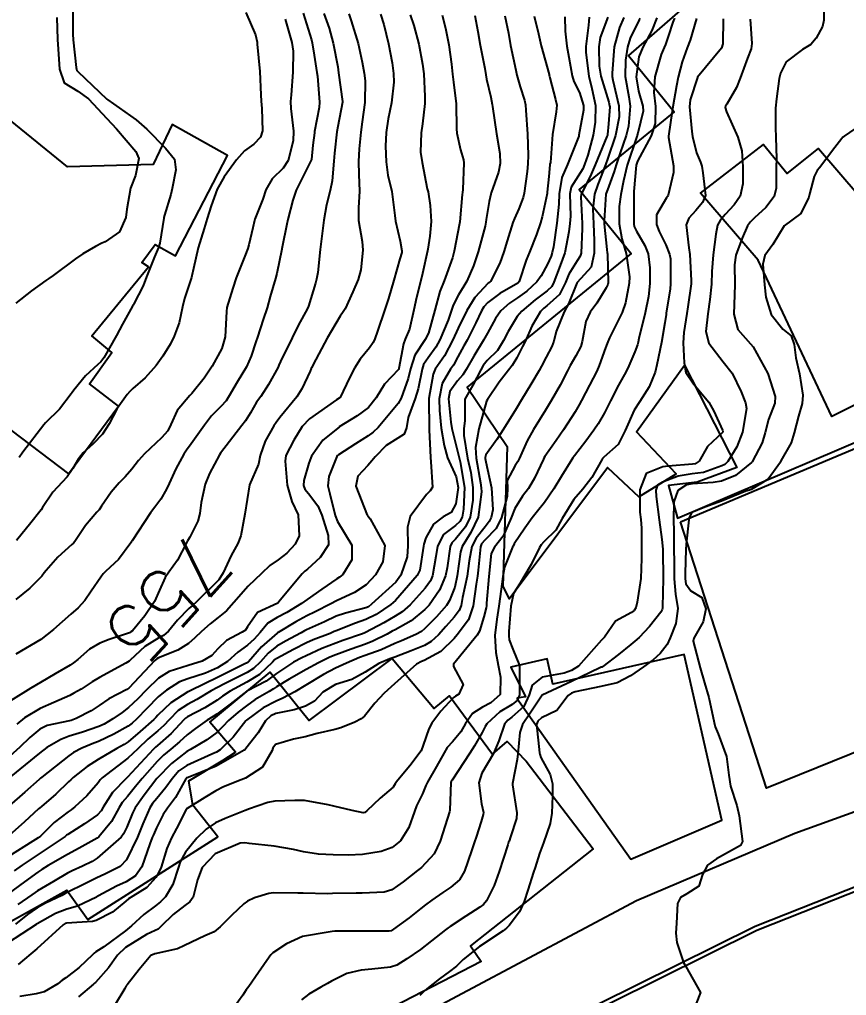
# Model space of a CAD drawing. Header units: metres. Extents: x 318500 to 325275, y 7408834 to 7428799.
# Drawn here: x 323054.9 to 323110.9, y 7420983.5 to 7421049.6 of the extents above; entities that cross this region are included whole.
import ezdxf
from ezdxf.enums import TextEntityAlignment as Align

# ---------------------------------------------------------------- set-up
doc = ezdxf.new("R2010")
doc.units = ezdxf.units.M
doc.header["$MEASUREMENT"] = 0
for name, color, linetype in [('Area Verde e de Lazer', 93, 'Continuous'), ('Canteiro', 45, 'Continuous'), ('Cotas', 45, 'Continuous'), ('Curvas de Nivel 1m', 11, 'Continuous'), ('Curvas de Nivel 5m', 15, 'Continuous'), ('Edificações', 30, 'Continuous'), ('Vias Primárias', 230, 'Continuous')]:
    doc.layers.add(name, color=color, linetype=linetype)
doc.styles.add('Style-STANDARD', font='STANDARD.shx')

msp = doc.modelspace()

# ---------------------------------------------------------------- linework, layer by layer
at = {"layer": 'Area Verde e de Lazer'}
msp.add_lwpolyline([(323099.675, 7421015.557), (323126.851, 7421027.002), (323131.51, 7421008.026), (323105.501, 7420997.509)], close=True, dxfattribs=at)
at = {"layer": 'Canteiro'}
msp.add_lwpolyline([(323072.392, 7420962.815), (323069.149, 7420968.96), (323078.171, 7420974.248), (323091.604, 7420981.307), (323104.85, 7420987.874), (323112.09, 7420990.751), (323127.987, 7420997.056), (323132.088, 7420998.806, -0.307387), (323138.948, 7420997.466), (323140.774, 7420994.635, -0.526244), (323138.798, 7420989.905), (323132.58, 7420987.775), (323121.527, 7420984.418), (323109.438, 7420980.828), (323102.722, 7420978.253), (323092.053, 7420972.696), (323080.635, 7420966.874), (323072.392, 7420962.815)], format="xyb", dxfattribs=at)
at = {"layer": 'Curvas de Nivel 1m', "flags": 128}
for points, elevation in [([(323109.408, 7421051.067), (323109.389, 7421049.572), (323109.3, 7421049.147), (323108.862, 7421048.354), (323108.505, 7421047.935), (323107.952, 7421047.593), (323106.841, 7421046.754), (323106.456, 7421045.992), (323106.371, 7421045.615), (323106.191, 7421044.235), (323106.123, 7421043.617), (323106.104, 7421042.293), (323106.138, 7421041.616), (323106.169, 7421040.203), (323106.166, 7421039.616), (323106.158, 7421038.186), (323106.012, 7421037.617), (323105.45, 7421036.881), (323104.698, 7421036.184), (323104.416, 7421035.912), (323104.222, 7421035.637), (323103.844, 7421034.805), (323103.424, 7421033.649), (323103.323, 7421032.987), (323103.345, 7421031.649), (323103.335, 7421030.944), (323103.29, 7421029.65), (323103.557, 7421028.603), (323104.417, 7421027.633), (323104.587, 7421027.432), (323105.587, 7421025.62), (323106.098, 7421024.053), (323106.062, 7421023.615), (323105.64, 7421022.497), (323105.405, 7421021.621), (323105.198, 7421020.924), (323104.523, 7421019.63), (323104.503, 7421019.606), (323104.479, 7421019.58), (323103.4, 7421018.712), (323102.46, 7421018.333), (323101.895, 7421018.232), (323100.457, 7421018.149), (323100.07, 7421018.079), (323099.502, 7421017.699), (323099.213, 7421016.931), (323099.201, 7421015.702), (323099.209, 7421014.911), (323099.23, 7421013.702), (323099.244, 7421012.845), (323099.24, 7421011.701), (323099.332, 7421010.672), (323099.502, 7421009.693), (323099.349, 7421008.681), (323098.967, 7421007.7), (323098.773, 7421007.243), (323098.304, 7421006.633), (323097.814, 7421006.2), (323097.17, 7421005.727), (323096.284, 7421005.12), (323095.372, 7421004.656), (323094.276, 7421004.408), (323092.539, 7421004.052), (323092.272, 7421003.947), (323092.067, 7421003.793), (323091.279, 7421002.78), (323090.247, 7421002.276), (323090.003, 7421002.063), (323089.903, 7421001.823), (323090.117, 7420999.916), (323090.131, 7420999.821), (323090.208, 7420999.582), (323090.828, 7420998.442), (323090.988, 7420997.808), (323090.989, 7420996.997), (323090.953, 7420995.808), (323090.846, 7420995.113), (323090.39, 7420993.816), (323090.123, 7420993.084), (323089.808, 7420992.128), (323089.713, 7420991.824), (323089.323, 7420990.596), (323089.08, 7420989.83), (323088.763, 7420989.139), (323088.055, 7420988.201), (323087.875, 7420988.02), (323087.647, 7420987.846), (323086.039, 7420986.783), (323084.932, 7420985.886), (323084.476, 7420985.44), (323084.018, 7420985.078), (323083.335, 7420984.582), (323082.474, 7420983.915), (323082.223, 7420983.691), (323081.993, 7420983.452)], 738), ([(323085.733, 7421049.887), (323085.939, 7421048.809), (323086.093, 7421047.881), (323086.402, 7421046.301), (323086.476, 7421045.875), (323086.528, 7421045.586), (323086.805, 7421044.358), (323086.913, 7421043.869), (323086.935, 7421043.731), (323087.207, 7421041.866), (323087.431, 7421040.537), (323087.456, 7421039.863), (323087.342, 7421039.263), (323086.838, 7421037.869), (323086.809, 7421037.779), (323086.711, 7421037.29), (323086.502, 7421036.064), (323086.471, 7421035.873), (323086.423, 7421035.609), (323085.946, 7421033.881), (323085.628, 7421032.912), (323085.194, 7421031.892), (323084.989, 7421031.54), (323084.626, 7421030.947), (323084.264, 7421030.256), (323084.145, 7421029.907), (323083.924, 7421029.227), (323083.365, 7421027.912), (323083.092, 7421027.405), (323082.572, 7421026.692), (323082.252, 7421026.238), (323082.148, 7421025.926), (323081.887, 7421024.583), (323081.678, 7421023.933), (323081.215, 7421022.638), (323081.09, 7421021.941), (323080.936, 7421021.511), (323080.499, 7421021.246), (323079.712, 7421020.741), (323078.965, 7421019.973), (323078.755, 7421019.697), (323078.471, 7421019.389), (323077.786, 7421018.66), (323077.651, 7421017.988), (323078.43, 7421016.026), (323078.45, 7421016), (323078.466, 7421015.979), (323078.631, 7421015.772), (323079.62, 7421013.962), (323079.497, 7421012.849), (323078.992, 7421011.971), (323078.363, 7421011.297), (323077.566, 7421010.78), (323076.352, 7421010.205), (323075.956, 7421010.006), (323074.894, 7421009.469), (323074.338, 7421009.197), (323073.589, 7421008.783), (323072.398, 7421008.059), (323072.347, 7421008.032), (323072.319, 7421008.012), (323071.273, 7421007.102), (323070.379, 7421006.079), (323070.334, 7421006.035), (323070.289, 7421006.007), (323070.139, 7421005.933), (323068.279, 7421005.012), (323066.463, 7421004.137), (323066.339, 7421004.068), (323066.268, 7421004.032), (323065.118, 7421003.291), (323064.244, 7421002.452), (323064.107, 7421002.297), (323063.963, 7421002.164), (323063.044, 7421001.361), (323062.217, 7421000.645), (323061.945, 7421000.463), (323061.451, 7421000.201), (323060.202, 7420999.451), (323059.454, 7420998.971), (323058.499, 7420998.237), (323058.339, 7420998.087), (323058.185, 7420997.934), (323057.313, 7420997.112), (323056.349, 7420996.267), (323056.247, 7420996.18), (323056.157, 7420996.1), (323055.197, 7420995.231), (323054.147, 7420994.3)], 751), ([(323083.509, 7421049.921), (323083.745, 7421049.039), (323083.969, 7421047.913), (323084.145, 7421046.596), (323084.216, 7421045.909), (323084.284, 7421045.378), (323084.46, 7421043.905), (323084.476, 7421042.203), (323084.497, 7421041.904), (323084.753, 7421040.78), (323084.95, 7421040.104), (323084.981, 7421039.896), (323084.918, 7421038.092), (323084.882, 7421037.898), (323084.859, 7421037.757), (323084.703, 7421035.9), (323084.689, 7421035.79), (323084.333, 7421033.905), (323084.22, 7421033.463), (323083.64, 7421031.915), (323083.366, 7421031.182), (323083.014, 7421029.924), (323082.594, 7421028.347), (323082.364, 7421027.923), (323081.654, 7421026.854), (323081.363, 7421025.938), (323081.212, 7421025.278), (323080.723, 7421023.947), (323080.526, 7421023.584), (323079.172, 7421021.97), (323078.831, 7421021.649), (323078.501, 7421021.406), (323077.629, 7421020.853), (323076.482, 7421020.115), (323076.42, 7421020.061), (323076.379, 7421020.002), (323075.823, 7421018.646), (323075.759, 7421018.01), (323075.898, 7421017.461), (323076.253, 7421016.003), (323076.424, 7421015.586), (323077.389, 7421013.99), (323077.394, 7421012.981), (323076.784, 7421011.996), (323076.557, 7421011.81), (323076.367, 7421011.692), (323075.35, 7421011.006), (323074.353, 7421010.291), (323073.982, 7421010.036), (323072.98, 7421009.411), (323072.335, 7421009.092), (323071.694, 7421008.702), (323071.165, 7421008.072), (323070.776, 7421007.612), (323070.307, 7421007.208), (323069.667, 7421006.722), (323068.965, 7421006.1), (323068.286, 7421005.669), (323067.47, 7421005.31), (323066.278, 7421004.93), (323065.711, 7421004.71), (323064.831, 7421004.154), (323064.509, 7421003.915), (323064.263, 7421003.699), (323063.5, 7421002.922), (323062.787, 7421002.182), (323062.508, 7421001.914), (323062.233, 7421001.706), (323061.265, 7421001.164), (323060.217, 7421000.683), (323059.887, 7421000.551), (323059.086, 7421000.231), (323058.513, 7420999.931), (323058.205, 7420999.714), (323056.37, 7420998.267), (323056.273, 7420998.185), (323056.188, 7420998.106), (323055.226, 7420997.232), (323054.16, 7420996.319)], 752), ([(323079.333, 7421049.973), (323079.548, 7421049.292), (323079.872, 7421047.965), (323080.116, 7421046.675), (323080.209, 7421045.959), (323080.226, 7421045.371), (323080.081, 7421043.961), (323079.855, 7421042.893), (323079.709, 7421041.966), (323079.681, 7421041.041), (323079.71, 7421039.965), (323079.838, 7421039.071), (323080.092, 7421037.959), (323080.313, 7421036.339), (323080.358, 7421035.955), (323080.67, 7421034.596), (323080.778, 7421033.949), (323080.772, 7421033.836), (323080.654, 7421033.394), (323080.237, 7421031.956), (323079.872, 7421030.71), (323079.635, 7421029.965), (323079.126, 7421028.503), (323078.948, 7421027.975), (323078.842, 7421027.72), (323078.581, 7421027.357), (323077.958, 7421026.598), (323077.56, 7421025.99), (323077.22, 7421025.324), (323076.605, 7421023.999), (323076.566, 7421023.964), (323076.529, 7421023.939), (323076.352, 7421023.827), (323074.515, 7421022.556), (323074.022, 7421022.037), (323073.448, 7421021.093), (323072.92, 7421020.053), (323072.859, 7421019.669), (323073.003, 7421018.052), (323073.328, 7421016.935), (323073.754, 7421016.04), (323073.829, 7421014.619), (323073.553, 7421014.043), (323072.993, 7421013.448), (323072.384, 7421012.988), (323071.836, 7421012.608), (323071.276, 7421012.071), (323070.816, 7421011.625), (323070.361, 7421011.211), (323069.385, 7421010.094), (323068.902, 7421009.541), (323068.334, 7421009.076), (323067.784, 7421008.663), (323067.208, 7421008.127), (323066.745, 7421007.702), (323066.308, 7421007.328), (323065.588, 7421006.86), (323064.293, 7421006.352), (323064.169, 7421006.284), (323064.037, 7421006.164), (323062.271, 7421004.29), (323062.133, 7421004.192), (323060.909, 7421003.561), (323060.254, 7421003.126), (323059.709, 7421002.764), (323058.703, 7421002.235), (323058.371, 7421002.105), (323058.237, 7421002.073), (323056.742, 7421001.753), (323056.229, 7421001.507), (323055.557, 7421000.943), (323054.883, 7421000.29), (323054.204, 7420999.683)], 754), ([(323075.498, 7421050.024), (323075.863, 7421049.022), (323076.124, 7421048.017), (323076.434, 7421046.406), (323076.49, 7421046.013), (323076.746, 7421044.065), (323076.748, 7421044.011), (323076.43, 7421042.359), (323076.376, 7421042.014), (323076.208, 7421040.555), (323076.174, 7421040.016), (323076.066, 7421038.677), (323075.92, 7421038.018), (323075.665, 7421037.061), (323075.492, 7421036.022), (323075.4, 7421035.298), (323075.243, 7421034.021), (323075.083, 7421032.462), (323075.003, 7421032.025), (323074.924, 7421031.737), (323074.62, 7421030.699), (323074.462, 7421030.182), (323074.394, 7421030.033), (323073.756, 7421028.879), (323073.34, 7421028.049), (323072.564, 7421026.444), (323072.441, 7421026.181), (323072.387, 7421026.062), (323071.741, 7421024.869), (323071.211, 7421024.073), (323070.933, 7421023.669), (323070.513, 7421022.958), (323070.171, 7421022.419), (323069.928, 7421022.089), (323068.481, 7421020.211), (323068.415, 7421020.111), (323067.749, 7421018.832), (323067.455, 7421018.125), (323067.184, 7421016.875), (323067.079, 7421016.13), (323066.945, 7421015.609), (323066.406, 7421014.529), (323066.256, 7421014.287), (323066.17, 7421014.142), (323065.573, 7421012.958), (323064.978, 7421012.154), (323064.733, 7421011.79), (323064.358, 7421010.933), (323064.02, 7421010.165), (323063.361, 7421009.201), (323062.512, 7421008.187), (323062.408, 7421008.1), (323062.318, 7421008.05), (323060.937, 7421007.585), (323060.307, 7421007.334), (323059.602, 7421006.926), (323058.818, 7421006.235), (323058.528, 7421005.997), (323058.286, 7421005.847), (323057.285, 7421005.259), (323056.274, 7421004.673), (323055.629, 7421004.28), (323054.251, 7421003.427)], 756), ([(323081.335, 7421049.945), (323081.591, 7421049.221), (323081.921, 7421047.939), (323082.182, 7421046.584), (323082.263, 7421045.936), (323082.349, 7421044.39), (323082.341, 7421043.935), (323082.173, 7421042.542), (323082.08, 7421041.937), (323082.053, 7421040.635), (323082.147, 7421039.936), (323082.506, 7421038.148), (323082.556, 7421037.932), (323082.706, 7421037.001), (323082.765, 7421035.929), (323082.675, 7421034.938), (323082.534, 7421034.059), (323082.51, 7421033.932), (323082.175, 7421032.405), (323082.065, 7421031.936), (323081.78, 7421030.781), (323081.589, 7421029.94), (323081.288, 7421028.634), (323081.015, 7421027.944), (323080.903, 7421027.628), (323080.583, 7421025.95), (323080.578, 7421025.932), (323080.559, 7421025.895), (323079.612, 7421024.896), (323079.045, 7421023.972), (323078.523, 7421023.325), (323077.752, 7421022.754), (323076.538, 7421022), (323076.521, 7421021.988), (323075.415, 7421021.098), (323074.657, 7421020.027), (323074.602, 7421019.904), (323074.473, 7421019.543), (323074.125, 7421018.365), (323074.117, 7421018.035), (323074.195, 7421017.781), (323074.445, 7421017.488), (323075.075, 7421016.659), (323075.347, 7421016.016), (323075.785, 7421014.634), (323075.803, 7421014.009), (323075.25, 7421013.154), (323074.375, 7421012.364), (323074.192, 7421012.214), (323074.013, 7421012.035), (323072.541, 7421010.247), (323072.377, 7421010.06), (323071.004, 7421009.409), (323070.326, 7421008.451), (323070.19, 7421008.214), (323069.963, 7421008.085), (323068.892, 7421007.521), (323068.303, 7421006.949), (323067.905, 7421006.506), (323067.251, 7421006.126), (323066.287, 7421005.818), (323065.01, 7421005.426), (323064.278, 7421004.96), (323063.473, 7421004.172), (323062.88, 7421003.562), (323062.252, 7421002.972), (323061.812, 7421002.631), (323061.196, 7421002.206), (323060.599, 7421001.85), (323060.232, 7421001.698), (323059.139, 7421001.318), (323058.222, 7421001.028), (323057.65, 7421000.817), (323056.711, 7421000.262), (323056.206, 7420999.876), (323054.275, 7420998.299)], 753), ([(323074.079, 7421050.042), (323074.654, 7421048.232), (323074.704, 7421048.032), (323074.838, 7421047.213), (323075.024, 7421046.028), (323075.057, 7421045.788), (323075.205, 7421044.026), (323075.176, 7421043.645), (323074.863, 7421042.029), (323074.851, 7421041.947), (323074.756, 7421041.098), (323074.652, 7421040.12), (323074.619, 7421040.032), (323074.47, 7421039.767), (323073.619, 7421038.047), (323073.388, 7421037.372), (323073.055, 7421036.055), (323072.986, 7421035.755), (323072.662, 7421034.185), (323072.642, 7421034.078), (323072.637, 7421034.06), (323072.304, 7421032.403), (323072.209, 7421032.064), (323071.857, 7421030.832), (323071.641, 7421030.07), (323071.381, 7421029.29), (323070.996, 7421028.076), (323070.891, 7421027.763), (323070.567, 7421026.792), (323070.251, 7421026.085), (323069.611, 7421025.027), (323069.076, 7421024.102), (323068.862, 7421023.768), (323068.519, 7421023.389), (323067.886, 7421022.742), (323067.395, 7421022.127), (323066.487, 7421020.857), (323066.191, 7421020.435), (323066.006, 7421020.145), (323065.461, 7421019.154), (323064.999, 7421018.155), (323064.83, 7421017.772), (323064.434, 7421017.101), (323064.029, 7421016.563), (323063.739, 7421016.17), (323062.49, 7421014.278), (323062.433, 7421014.19), (323062.421, 7421014.168), (323062.399, 7421014.132), (323061.563, 7421013.022), (323060.715, 7421012.215), (323060.538, 7421012.046), (323060.364, 7421011.81), (323059.714, 7421010.861), (323059.279, 7421010.231), (323058.829, 7421009.741), (323058.331, 7421009.312), (323057.16, 7421008.257), (323056.31, 7421007.593), (323054.6, 7421006.601)], 757), ([(323070.209, 7421050.097), (323070.857, 7421048.586), (323070.965, 7421048.088), (323070.98, 7421047.956), (323071.16, 7421046.085), (323071.226, 7421044.506), (323071.241, 7421044.083), (323071.291, 7421043.584), (323071.328, 7421042.082), (323071.197, 7421041.65), (323070.756, 7421041.162), (323070.113, 7421040.726), (323069.564, 7421040.098), (323068.729, 7421038.961), (323068.263, 7421038.117), (323067.845, 7421036.981), (323067.575, 7421036.127), (323067.368, 7421035.442), (323066.982, 7421034.135), (323066.646, 7421032.746), (323066.541, 7421032.241), (323066.516, 7421032.141), (323066.051, 7421030.713), (323065.912, 7421030.147), (323065.68, 7421029.063), (323065.354, 7421028.152), (323065.09, 7421027.64), (323064.566, 7421026.802), (323064.13, 7421026.166), (323063.387, 7421025.338), (323062.536, 7421024.595), (323062.328, 7421024.398), (323062.15, 7421024.196), (323061.472, 7421023.25), (323060.939, 7421022.213), (323060.493, 7421021.516), (323059.851, 7421020.862), (323059.182, 7421020.233), (323058.864, 7421019.846), (323058.464, 7421019.178), (323058.094, 7421018.607), (323057.753, 7421018.25), (323057.111, 7421017.588), (323056.424, 7421016.532), (323056.322, 7421016.371), (323056.247, 7421016.273), (323055.636, 7421015.505), (323054.661, 7421014.296)], 759), ([(323091.829, 7421049.806), (323091.852, 7421048.818), (323091.96, 7421047.803), (323092.097, 7421047.059), (323092.318, 7421045.798), (323092.446, 7421045.417), (323092.813, 7421044.676), (323093.093, 7421043.787), (323093.101, 7421043.481), (323092.788, 7421041.79), (323092.769, 7421041.711), (323092.016, 7421039.801), (323091.632, 7421038.912), (323091.438, 7421037.809), (323091.416, 7421037.103), (323091.291, 7421035.811), (323091.062, 7421034.202), (323090.977, 7421033.815), (323090.901, 7421033.582), (323090.658, 7421033.044), (323090.233, 7421032.24), (323089.94, 7421031.831), (323089.263, 7421031.208), (323088.624, 7421030.758), (323088.081, 7421030.393), (323087.484, 7421029.861), (323087.118, 7421029.351), (323086.595, 7421028.356), (323086.321, 7421027.874), (323085.65, 7421026.808), (323085.142, 7421025.891), (323084.924, 7421025.525), (323084.548, 7421025.115), (323084.042, 7421024.4), (323083.952, 7421023.906), (323084.095, 7421022.324), (323084.164, 7421021.903), (323084.491, 7421020.634), (323084.673, 7421019.897), (323084.736, 7421019.636), (323085.021, 7421017.891), (323084.965, 7421016.421), (323084.862, 7421015.894), (323084.721, 7421015.6), (323084.421, 7421015.309), (323083.602, 7421014.718), (323083.195, 7421013.912), (323083.076, 7421013.227), (323082.857, 7421011.915), (323082.723, 7421011.56), (323082.361, 7421011.068), (323081.339, 7421009.935), (323080.811, 7421009.475), (323080.338, 7421009.172), (323079.569, 7421008.723), (323078.321, 7421008.056), (323078.268, 7421008.033), (323078.122, 7421007.982), (323076.787, 7421007.521), (323076.31, 7421007.352), (323075.347, 7421006.971), (323074.297, 7421006.492), (323073.991, 7421006.338), (323073.43, 7421006.043), (323072.282, 7421005.274), (323071.572, 7421004.772), (323070.27, 7421004.085), (323069.148, 7421003.206), (323068.246, 7421002.531), (323067.993, 7421002.365), (323067.585, 7421002.12), (323066.796, 7421001.567), (323066.225, 7421001.12), (323065.712, 7421000.65), (323065.127, 7421000.151), (323064.624, 7420999.738), (323064.202, 7420999.319), (323063.181, 7420998.175), (323062.732, 7420997.632), (323062.171, 7420996.94), (323061.825, 7420996.535), (323061.622, 7420996.198), (323061.1, 7420995.252), (323060.244, 7420994.218), (323060.129, 7420994.128), (323058.909, 7420993.445), (323058.118, 7420993.021), (323056.798, 7420992.26), (323056.371, 7420992.001), (323056.103, 7420991.827), (323055.206, 7420991.171), (323054.081, 7420990.337)], 748), ([(323089.753, 7421049.837), (323090.039, 7421048.656), (323090.236, 7421047.829), (323090.76, 7421045.881), (323090.778, 7421045.821), (323090.788, 7421045.788), (323090.818, 7421045.665), (323091.194, 7421044.203), (323091.281, 7421043.813), (323091.25, 7421043.357), (323090.997, 7421041.817), (323090.851, 7421039.918), (323090.821, 7421039.819), (323090.807, 7421039.761), (323090.737, 7421038.987), (323090.639, 7421037.904), (323090.626, 7421037.821), (323090.289, 7421036.233), (323090.173, 7421035.828), (323089.9, 7421035.05), (323089.426, 7421033.839), (323089.208, 7421033.295), (323088.744, 7421031.848), (323088.696, 7421031.792), (323088.639, 7421031.753), (323087.434, 7421031.056), (323086.618, 7421030.437), (323086.342, 7421030.146), (323086.176, 7421029.877), (323085.785, 7421029.065), (323085.21, 7421027.891), (323084.986, 7421027.492), (323084.573, 7421026.752), (323084.274, 7421026.193), (323084.079, 7421025.905), (323083.518, 7421024.937), (323083.316, 7421023.912), (323083.329, 7421023.105), (323083.457, 7421021.911), (323083.655, 7421020.746), (323083.885, 7421019.906), (323084.461, 7421018.621), (323084.587, 7421017.898), (323084.439, 7421016.778), (323084.13, 7421016.206), (323083.588, 7421015.908), (323082.93, 7421015.407), (323082.408, 7421014.481), (323082.279, 7421014.044), (323082.256, 7421013.922), (323082.004, 7421012.297), (323081.829, 7421011.928), (323080.353, 7421010.24), (323080.03, 7421009.955), (323079.033, 7421009.276), (323078.334, 7421008.939), (323077.628, 7421008.689), (323076.323, 7421008.176), (323076.201, 7421008.123), (323075.921, 7421008.006), (323074.774, 7421007.562), (323074.31, 7421007.353), (323073.439, 7421006.907), (323072.294, 7421006.311), (323072.15, 7421006.203), (323072.021, 7421006.063), (323071.134, 7421005.219), (323070.276, 7421004.704), (323069.133, 7421004.097), (323068.618, 7421003.751), (323068.261, 7421003.488), (323067.418, 7421002.957), (323066.243, 7421002.339), (323066.121, 7421002.262), (323066.003, 7421002.142), (323065.152, 7421001.224), (323064.214, 7421000.405), (323064.08, 7421000.294), (323063.948, 7421000.164), (323062.191, 7420998.264), (323062.112, 7420998.191), (323061.153, 7420997.228), (323060.535, 7420996.214), (323060.398, 7420995.975), (323060.152, 7420995.714), (323059.271, 7420995.101), (323058.132, 7420994.375), (323058.054, 7420994.319), (323057.958, 7420994.243), (323056.118, 7420993.022), (323055.03, 7420992.286), (323054.494, 7420991.905)], 749), ([(323094.736, 7421049.771), (323094.235, 7421048.401), (323094.135, 7421047.777), (323094.157, 7421046.457), (323094.265, 7421045.776), (323094.804, 7421044.01), (323094.868, 7421043.769), (323094.871, 7421043.696), (323094.782, 7421042.54), (323094.719, 7421041.823), (323094.712, 7421041.771), (323094.681, 7421041.683), (323093.891, 7421039.779), (323093.541, 7421038.978), (323092.948, 7421037.788), (323092.907, 7421037.598), (323093.011, 7421035.787), (323093.013, 7421035.461), (323092.928, 7421033.787), (323092.874, 7421033.581), (323092.662, 7421033.268), (323092.095, 7421032.352), (323091.876, 7421031.801), (323091.464, 7421030.971), (323090.616, 7421030.198), (323090.396, 7421030.041), (323090.179, 7421029.826), (323089.587, 7421028.822), (323089.156, 7421027.842), (323088.971, 7421027.457), (323088.573, 7421026.687), (323088.257, 7421026.16), (323088.019, 7421025.855), (323087.367, 7421025.042), (323086.58, 7421023.87), (323086.529, 7421023.738), (323085.997, 7421021.878), (323085.769, 7421020.603), (323085.82, 7421019.88), (323086.123, 7421018.207), (323086.162, 7421017.874), (323086.17, 7421017.597), (323085.952, 7421015.877), (323085.455, 7421014.844), (323084.866, 7421013.893), (323084.755, 7421013.534), (323084.54, 7421011.897), (323084.362, 7421011.132), (323084.017, 7421010.24), (323083.802, 7421009.905), (323083.12, 7421009.13), (323082.326, 7421008.305), (323082.112, 7421008.134), (323081.721, 7421007.929), (323080.752, 7421007.505), (323080.31, 7421007.308), (323079.378, 7421006.89), (323078.298, 7421006.498), (323077.913, 7421006.367), (323077.025, 7421005.993), (323076.533, 7421005.752), (323076.286, 7421005.637), (323075.476, 7421005.206), (323074.275, 7421004.495), (323073.522, 7421004.041), (323072.714, 7421003.602), (323072.26, 7421003.418), (323071.37, 7421002.952), (323070.241, 7421002.118), (323070.218, 7421002.102), (323070.199, 7421002.081), (323069.35, 7421000.966), (323068.468, 7421000.106), (323068.208, 7420999.942), (323067.899, 7420999.806), (323066.199, 7420999.049), (323065.664, 7420998.676), (323065.209, 7420998.15), (323064.789, 7420997.546), (323064.17, 7420996.819), (323063.868, 7420996.461), (323063.685, 7420996.167), (323063.227, 7420995.091), (323062.855, 7420994.179), (323062.115, 7420992.648), (323061.672, 7420992.197), (323060.635, 7420991.679), (323060.098, 7420991.425), (323059.285, 7420991.036), (323058.083, 7420990.431), (323057.96, 7420990.364), (323057.736, 7420990.245), (323056.622, 7420989.712), (323056.067, 7420989.41), (323055.395, 7420988.945), (323054.581, 7420988.292)], 746), ([(323072.874, 7421049.639), (323073.32, 7421048.053), (323073.412, 7421047.48), (323073.399, 7421046.051), (323073.271, 7421044.519), (323073.234, 7421044.053), (323073.257, 7421043.589), (323073.427, 7421042.05), (323073.416, 7421041.395), (323073.076, 7421040.055), (323072.735, 7421039.533), (323071.981, 7421038.814), (323071.563, 7421038.072), (323071.347, 7421037.438), (323070.811, 7421036.079), (323070.783, 7421035.985), (323070.681, 7421035.487), (323070.404, 7421034.344), (323070.331, 7421034.085), (323070.145, 7421033.578), (323069.537, 7421032.097), (323069.314, 7421031.416), (323068.923, 7421030.105), (323068.884, 7421029.827), (323068.803, 7421028.107), (323068.572, 7421027.309), (323067.93, 7421026.119), (323067.378, 7421025.297), (323066.532, 7421024.257), (323066.472, 7421024.2), (323066.409, 7421024.141), (323065.546, 7421023.118), (323065.124, 7421022.154), (323064.911, 7421021.741), (323064.491, 7421021.259), (323063.336, 7421020.177), (323062.928, 7421019.728), (323062.464, 7421019.134), (323062.027, 7421018.626), (323061.621, 7421018.202), (323061.077, 7421017.574), (323060.426, 7421016.623), (323060.258, 7421016.386), (323060.11, 7421016.223), (323059.33, 7421015.311), (323058.609, 7421014.238), (323058.513, 7421014.124), (323058.397, 7421014.027), (323057.458, 7421013.18), (323056.663, 7421012.266), (323056.537, 7421012.098), (323056.364, 7421011.886), (323055.563, 7421011.071), (323054.6, 7421010.296)], 758), ([(323057.381, 7421049.754), (323057.437, 7421048.261), (323057.48, 7421047.62), (323057.563, 7421046.259), (323057.889, 7421045.332), (323058.805, 7421044.769), (323059.541, 7421044.233), (323060.78, 7421042.903), (323061.439, 7421042.21), (323062.747, 7421040.678), (323062.951, 7421040.187), (323062.729, 7421039.054), (323062.388, 7421038.195), (323062.136, 7421036.761), (323062.066, 7421036.199), (323061.649, 7421035.232), (323060.665, 7421034.546), (323060.437, 7421034.449), (323060.015, 7421034.226), (323059.155, 7421033.735), (323058.651, 7421033.386), (323057.134, 7421032.263), (323056.842, 7421032.062), (323056.635, 7421031.922), (323055.672, 7421031.237), (323054.611, 7421030.394)], 761), ([(323093.479, 7421049.784), (323093.428, 7421049.228), (323093.248, 7421047.786), (323093.25, 7421047.382), (323093.448, 7421045.784), (323093.656, 7421044.943), (323093.907, 7421043.779), (323093.895, 7421042.667), (323093.743, 7421041.78), (323093.396, 7421040.423), (323093.169, 7421039.786), (323093.039, 7421039.493), (323092.738, 7421039.003), (323092.262, 7421038.262), (323092.171, 7421037.798), (323092.204, 7421036.29), (323092.179, 7421035.798), (323092.105, 7421035.219), (323091.837, 7421033.802), (323091.521, 7421032.943), (323091.093, 7421031.813), (323090.939, 7421031.511), (323090.631, 7421031.219), (323089.829, 7421030.625), (323088.907, 7421029.846), (323088.606, 7421029.489), (323087.992, 7421028.46), (323087.682, 7421027.859), (323087.262, 7421027.181), (323086.569, 7421026.496), (323086.283, 7421026.156), (323086.144, 7421025.876), (323085.598, 7421024.83), (323085.057, 7421023.892), (323085.044, 7421022.421), (323084.992, 7421021.893), (323084.976, 7421021.42), (323085.238, 7421019.889), (323085.45, 7421018.9), (323085.592, 7421017.883), (323085.59, 7421017.031), (323085.407, 7421015.885), (323085.089, 7421015.221), (323084.407, 7421014.381), (323084.173, 7421014.133), (323084.062, 7421013.903), (323083.846, 7421012.438), (323083.734, 7421011.906), (323083.328, 7421010.942), (323082.621, 7421009.917), (323082.494, 7421009.773), (323082.345, 7421009.617), (323081.411, 7421008.857), (323080.324, 7421008.248), (323080.129, 7421008.147), (323079.792, 7421007.958), (323078.819, 7421007.466), (323078.309, 7421007.268), (323077.352, 7421006.942), (323076.298, 7421006.559), (323075.903, 7421006.398), (323075.125, 7421006.017), (323074.285, 7421005.554), (323073.134, 7421004.903), (323072.273, 7421004.371), (323072.085, 7421004.249), (323071.774, 7421004.065), (323070.825, 7421003.511), (323070.255, 7421003.104), (323069.683, 7421002.654), (323069.031, 7421002.098), (323068.64, 7421001.698), (323068.228, 7421001.295), (323067.551, 7421000.789), (323066.455, 7421000.136), (323066.208, 7420999.99), (323065.171, 7420999.179), (323064.19, 7420998.183), (323064.172, 7420998.16), (323063.304, 7420997.042), (323062.702, 7420996.182), (323062.517, 7420995.822), (323062.14, 7420994.87), (323061.915, 7420994.412), (323061.741, 7420994.196), (323060.115, 7420992.755), (323059.795, 7420992.541), (323059.129, 7420992.23), (323058.43, 7420991.912), (323058.103, 7420991.743), (323057.162, 7420991.186), (323056.084, 7420990.541), (323055.922, 7420990.433), (323055.696, 7420990.276), (323054.746, 7420989.614)], 747), ([(323096.929, 7421049.69), (323096.878, 7421049.599), (323096.259, 7421048.349), (323096.077, 7421047.752), (323095.954, 7421046.866), (323095.924, 7421045.754), (323096.173, 7421044.386), (323096.261, 7421043.748), (323096.139, 7421042.39), (323095.997, 7421041.752), (323095.586, 7421040.585), (323095.306, 7421039.762), (323095.18, 7421039.327), (323094.725, 7421038.083), (323094.635, 7421037.857), (323094.614, 7421037.771), (323094.499, 7421035.965), (323094.505, 7421035.772), (323094.673, 7421034.025), (323094.701, 7421033.8), (323094.71, 7421033.769), (323094.713, 7421033.725), (323094.76, 7421031.768), (323094.742, 7421031.664), (323094.635, 7421031.431), (323093.997, 7421030.399), (323093.547, 7421029.781), (323093.247, 7421029.14), (323093.006, 7421027.786), (323092.911, 7421027.46), (323092.575, 7421026.822), (323092.201, 7421026.16), (323092.018, 7421025.798), (323091.519, 7421024.831), (323090.937, 7421023.814), (323090.523, 7421023.129), (323089.708, 7421021.828), (323089.272, 7421021.059), (323088.735, 7421019.837), (323088.654, 7421019.662), (323088.473, 7421019.383), (323087.93, 7421018.376), (323087.934, 7421017.848), (323087.909, 7421017.313), (323087.527, 7421015.854), (323087.165, 7421015.113), (323086.407, 7421014.331), (323086.19, 7421014.086), (323086.103, 7421013.874), (323085.965, 7421012.288), (323085.913, 7421011.877), (323085.816, 7421011.33), (323085.61, 7421009.881), (323085.29, 7421008.931), (323084.526, 7421007.897), (323084.316, 7421007.651), (323083.429, 7421006.783), (323082.294, 7421006.166), (323082.112, 7421006.103), (323081.77, 7421005.928), (323080.276, 7421004.588), (323079.579, 7421003.96), (323078.953, 7421003.277), (323078.246, 7421002.385), (323078.021, 7421002.204), (323077.586, 7421001.987), (323076.634, 7421001.596), (323076.232, 7421001.49), (323075.038, 7421001.208), (323074.224, 7421000.995), (323073.433, 7421000.831), (323072.216, 7421000.479), (323072.044, 7421000.23), (323071.977, 7421000.062), (323071.327, 7420998.941), (323070.191, 7420998.199), (323069.894, 7420998.084), (323068.694, 7420997.591), (323068.178, 7420997.334), (323067.414, 7420996.878), (323066.233, 7420996.139), (323066.189, 7420996.11), (323066.159, 7420996.067), (323065.498, 7420994.788), (323065.161, 7420994.15), (323064.845, 7420993.431), (323064.456, 7420992.157), (323064.36, 7420991.904), (323064.099, 7420991.458), (323063.488, 7420990.77), (323062.542, 7420990.183), (323062.256, 7420990.009), (323062.075, 7420989.844), (323061.161, 7420989.106), (323060.055, 7420988.535), (323059.801, 7420988.475), (323058.052, 7420988.363), (323057.958, 7420988.335), (323057.826, 7420988.243), (323056.034, 7420986.624), (323055.624, 7420986.276), (323054.761, 7420985.547)], 744), ([(323098.068, 7421049.722), (323097.731, 7421048.863), (323097.113, 7421047.736), (323096.844, 7421047.092), (323096.661, 7421045.743), (323096.815, 7421044.765), (323097.124, 7421043.735), (323097.132, 7421043.398), (323096.773, 7421041.925), (323096.741, 7421041.77), (323096.733, 7421041.741), (323096.717, 7421041.688), (323096.067, 7421039.75), (323095.808, 7421038.679), (323095.618, 7421037.757), (323095.519, 7421036.947), (323095.52, 7421035.758), (323095.687, 7421034.762), (323095.983, 7421033.75), (323096.214, 7421032.179), (323096.201, 7421031.747), (323095.95, 7421030.42), (323095.707, 7421029.754), (323094.861, 7421028.034), (323094.738, 7421027.768), (323094.695, 7421027.662), (323094.584, 7421027.36), (323094.166, 7421026.174), (323093.99, 7421025.776), (323093.506, 7421024.82), (323092.969, 7421023.786), (323092.809, 7421023.506), (323092.522, 7421023.032), (323091.738, 7421021.802), (323091.235, 7421021.073), (323090.483, 7421019.997), (323090.413, 7421019.889), (323090.38, 7421019.821), (323089.765, 7421018.522), (323089.358, 7421017.831), (323088.971, 7421017.308), (323088.436, 7421016.473), (323088.202, 7421015.843), (323087.66, 7421014.603), (323087.068, 7421013.86), (323086.834, 7421013.423), (323086.681, 7421011.865), (323086.53, 7421010.045), (323086.509, 7421009.868), (323086.486, 7421009.73), (323086.339, 7421009.119), (323086.037, 7421008.162), (323085.879, 7421007.877), (323084.29, 7421005.92), (323084.289, 7421005.769), (323084.928, 7421004.541), (323084.654, 7421003.894), (323084.422, 7421003.744), (323084.266, 7421003.641), (323083.429, 7421002.731), (323082.81, 7421001.914), (323082.611, 7421001.54), (323082.217, 7421000.418), (323082.085, 7421000.049), (323082.001, 7420999.923), (323081.416, 7420999.146), (323080.427, 7420997.946), (323080.332, 7420997.803), (323080.185, 7420997.584), (323079.309, 7420996.827), (323078.405, 7420995.976), (323078.267, 7420995.869), (323078.158, 7420995.85), (323077.42, 7420995.987), (323076.164, 7420996.296), (323075.779, 7420996.392), (323074.17, 7420996.671), (323073.527, 7420996.682), (323072.169, 7420996.631), (323071.693, 7420996.539), (323070.385, 7420996.078), (323070.215, 7420996.024), (323070.159, 7420996.001), (323068.798, 7420995.452), (323068.146, 7420995.154), (323067.519, 7420994.74), (323066.881, 7420994.129), (323066.12, 7420993.183), (323065.747, 7420992.51), (323065.627, 7420992.145), (323065.265, 7420990.976), (323064.761, 7420990.153), (323064.424, 7420989.807), (323064.071, 7420989.531), (323063.291, 7420988.942), (323062.462, 7420988.184), (323062.047, 7420987.841), (323060.576, 7420986.752), (323060.032, 7420986.41), (323059.917, 7420986.335), (323059.807, 7420986.222), (323058.899, 7420985.349), (323058.006, 7420984.658), (323057.76, 7420984.487), (323057.458, 7420984.248), (323056.539, 7420983.715), (323055.989, 7420983.566), (323054.886, 7420983.387)], 743), ([(323099.27, 7421049.706), (323099.154, 7421049.429), (323098.863, 7421048.544), (323098.652, 7421047.914), (323098.571, 7421047.714), (323098.37, 7421047.242), (323097.935, 7421045.723), (323097.861, 7421044.677), (323097.968, 7421043.722), (323097.944, 7421042.561), (323097.673, 7421041.726), (323096.753, 7421040.007), (323096.672, 7421039.741), (323096.516, 7421037.95), (323096.501, 7421037.743), (323096.497, 7421035.939), (323096.505, 7421035.743), (323096.533, 7421035.587), (323096.685, 7421035.282), (323097.255, 7421034.31), (323097.473, 7421033.728), (323097.59, 7421032.792), (323097.588, 7421031.726), (323097.502, 7421030.852), (323097.285, 7421029.73), (323096.856, 7421027.999), (323096.795, 7421027.737), (323096.756, 7421027.569), (323096.58, 7421027.101), (323096.178, 7421026.134), (323095.986, 7421025.749), (323095.475, 7421024.828), (323094.937, 7421023.764), (323094.522, 7421022.966), (323094.079, 7421022.21), (323093.793, 7421021.777), (323093.245, 7421021.037), (323092.484, 7421020.037), (323092.378, 7421019.895), (323092.307, 7421019.793), (323091.606, 7421018.66), (323091.092, 7421017.81), (323090.441, 7421016.884), (323089.969, 7421016.29), (323089.62, 7421015.828), (323089.122, 7421015.131), (323088.404, 7421014.079), (323088.318, 7421013.924), (323088.275, 7421013.842), (323087.735, 7421012.494), (323087.619, 7421011.851), (323087.519, 7421011.01), (323087.349, 7421009.855), (323087.225, 7421008.969), (323087.094, 7421007.858), (323087.16, 7421006.715), (323087.312, 7421005.855), (323087.47, 7421005.04), (323087.441, 7421003.852), (323086.822, 7421003.301), (323086.257, 7421002.997), (323085.56, 7421002.571), (323085.085, 7421001.887), (323084.786, 7421001.337), (323084.221, 7421000.658), (323083.86, 7421000.259), (323083.654, 7420999.906), (323083.138, 7420998.973), (323082.52, 7420997.917), (323082.414, 7420997.69), (323082.178, 7420997.135), (323081.779, 7420996.312), (323081.631, 7420995.928), (323081.243, 7420994.834), (323080.69, 7420993.942), (323080.125, 7420993.486), (323079.375, 7420993.214), (323078.12, 7420993.008), (323077.138, 7420992.972), (323076.12, 7420992.983), (323075.136, 7420993.03), (323074.122, 7420993.194), (323073.431, 7420993.348), (323072.125, 7420993.585), (323070.437, 7420993.766), (323070.127, 7420993.809), (323069.825, 7420993.783), (323068.119, 7420993.049), (323067.25, 7420992.123), (323066.936, 7420991.288), (323066.632, 7420990.132), (323066.408, 7420989.802), (323066.071, 7420989.565), (323065.27, 7420988.94), (323064.463, 7420988.156), (323064.25, 7420987.956), (323064.047, 7420987.857), (323063.471, 7420987.596), (323062.035, 7420986.709), (323061.494, 7420986.198), (323060.89, 7420985.333), (323060.002, 7420984.339), (323059.938, 7420984.283), (323059.875, 7420984.221), (323058.849, 7420983.369)], 742), ([(323100.755, 7421049.691), (323100.327, 7421048.226), (323100.133, 7421047.697), (323099.788, 7421046.753), (323099.524, 7421045.703), (323099.397, 7421045.129), (323099.143, 7421043.707), (323099.102, 7421043.4), (323098.854, 7421041.709), (323098.85, 7421041.629), (323099.186, 7421039.706), (323099.207, 7421039.241), (323098.84, 7421037.709), (323098.797, 7421037.631), (323098.717, 7421037.532), (323098.048, 7421036.371), (323098.04, 7421035.72), (323098.223, 7421035.255), (323098.676, 7421034.349), (323098.931, 7421033.707), (323098.985, 7421033.387), (323098.999, 7421031.706), (323098.975, 7421031.367), (323098.706, 7421029.709), (323098.695, 7421029.623), (323098.603, 7421029.049), (323098.377, 7421027.713), (323098.076, 7421026.209), (323097.951, 7421025.719), (323097.554, 7421024.716), (323096.905, 7421023.734), (323096.524, 7421023.144), (323095.923, 7421021.749), (323095.443, 7421020.808), (323094.483, 7421019.951), (323094.388, 7421019.864), (323094.332, 7421019.771), (323093.659, 7421018.581), (323093.049, 7421017.784), (323092.443, 7421017.079), (323091.645, 7421015.802), (323091.222, 7421015.004), (323090.406, 7421014.216), (323090.214, 7421014.011), (323090.109, 7421013.823), (323089.538, 7421012.673), (323089.058, 7421011.833), (323088.793, 7421011.408), (323088.359, 7421010.697), (323088.164, 7421009.843), (323088.042, 7421008.127), (323088.024, 7421007.844), (323088.048, 7421007.576), (323088.306, 7421006.926), (323088.747, 7421005.835), (323088.751, 7421005.37), (323088.747, 7421003.835), (323088.622, 7421003.479), (323088.26, 7421003.187), (323087.424, 7421002.681), (323086.54, 7421001.866), (323086.42, 7421001.685), (323086.231, 7421001.281), (323085.715, 7421000.38), (323085.397, 7420999.882), (323084.192, 7420998.059), (323084.13, 7420997.961), (323084.11, 7420997.901), (323084.04, 7420996.024), (323084.018, 7420995.901), (323083.551, 7420994.494), (323083.374, 7420993.908), (323082.967, 7420993.066), (323082.112, 7420992.141), (323081.844, 7420991.924), (323080.877, 7420991.16), (323080.09, 7420990.62), (323079.583, 7420990.462), (323078.086, 7420990.389), (323077.686, 7420990.384), (323076.085, 7420990.361), (323075.733, 7420990.358), (323074.085, 7420990.384), (323073.727, 7420990.394), (323072.085, 7420990.419), (323071.766, 7420990.382), (323070.792, 7420990.073), (323070.312, 7420989.842), (323070.074, 7420989.665), (323069.261, 7420988.893), (323068.471, 7420988.104), (323068.047, 7420987.774), (323067.428, 7420987.503), (323066.037, 7420986.854), (323065.561, 7420986.619), (323064.031, 7420986.273), (323063.757, 7420986.164), (323062.981, 7420985.21), (323062.149, 7420984.188), (323062.086, 7420984.102), (323061.996, 7420983.92), (323061.342, 7420982.837)], 741), ([(323104.391, 7421049.637), (323104.506, 7421047.985), (323104.457, 7421047.636), (323104.21, 7421047.006), (323103.726, 7421045.647), (323103.47, 7421045.001), (323102.803, 7421043.879), (323102.716, 7421043.746), (323102.692, 7421043.662), (323102.796, 7421043.37), (323103.563, 7421041.648), (323103.827, 7421040.711), (323103.905, 7421039.643), (323103.892, 7421038.483), (323103.707, 7421037.645), (323103.304, 7421037.058), (323102.701, 7421036.396), (323102.355, 7421036.005), (323102.18, 7421035.668), (323102.077, 7421035.063), (323101.885, 7421033.672), (323101.798, 7421032.527), (323101.764, 7421031.673), (323101.663, 7421030.636), (323101.522, 7421029.676), (323101.389, 7421028.469), (323101.591, 7421027.675), (323102.571, 7421026.407), (323103.18, 7421025.651), (323103.795, 7421024.387), (323104.083, 7421023.637), (323104.136, 7421023.246), (323103.875, 7421021.64), (323103.489, 7421020.651), (323102.886, 7421019.654), (323102.676, 7421019.458), (323102.475, 7421019.358), (323101.234, 7421018.913), (323100.467, 7421018.811), (323099.505, 7421018.659), (323098.458, 7421018.254), (323098.121, 7421018.049), (323097.993, 7421017.717), (323098.012, 7421017.283), (323098.226, 7421015.713), (323098.41, 7421014.38), (323098.476, 7421013.709), (323098.479, 7421013.629), (323098.496, 7421011.709), (323098.451, 7421009.809), (323098.457, 7421009.708), (323098.439, 7421009.619), (323098.346, 7421009.453), (323097.577, 7421008.476), (323096.859, 7421007.732), (323096.578, 7421007.474), (323096.313, 7421007.248), (323095.474, 7421006.576), (323094.4, 7421005.759), (323094.33, 7421005.719), (323094.289, 7421005.708), (323094.205, 7421005.677), (323092.279, 7421004.739), (323090.294, 7421003.82), (323089.482, 7421002.597), (323088.964, 7421001.833), (323088.771, 7421001.295), (323088.643, 7420999.836), (323088.598, 7420999.444), (323088.288, 7420997.839), (323088.284, 7420997.743), (323088.584, 7420995.836), (323088.544, 7420995.446), (323088.136, 7420994.216), (323088.045, 7420993.927), (323088.013, 7420993.842), (323087.966, 7420993.68), (323087.388, 7420991.851), (323087.041, 7420990.911), (323086.517, 7420989.863), (323086.323, 7420989.62), (323086.073, 7420989.436), (323085.113, 7420988.835), (323084.054, 7420988.139), (323083.914, 7420988.04), (323083.734, 7420987.903), (323082.793, 7420987.162), (323082.037, 7420986.581), (323081.109, 7420985.934), (323080.447, 7420985.52), (323080.021, 7420985.374), (323078.739, 7420985.249), (323078.018, 7420985.175), (323077.053, 7420984.951), (323076.006, 7420984.43), (323075.741, 7420984.267), (323075.28, 7420984.011), (323074.472, 7420983.544), (323073.987, 7420983.169)], 739), ([(323111.863, 7421042.46), (323110.772, 7421041.704), (323110.687, 7421041.635), (323110.614, 7421041.552), (323110.141, 7421040.936), (323109.102, 7421039.575), (323108.944, 7421039.38), (323108.741, 7421038.977), (323108.436, 7421037.873), (323108.374, 7421037.585), (323107.834, 7421036.462), (323106.69, 7421035.63), (323105.924, 7421034.371), (323105.397, 7421033.623), (323105.245, 7421033.041), (323105.371, 7421031.623), (323105.448, 7421030.801), (323105.813, 7421029.618), (323106.6, 7421028.633), (323107.166, 7421028.172), (323107.381, 7421027.598), (323107.495, 7421026.677), (323107.733, 7421025.592), (323107.976, 7421024.151), (323107.922, 7421023.589), (323107.665, 7421022.737), (323107.374, 7421021.597), (323107.167, 7421020.933), (323106.482, 7421019.711), (323106.452, 7421019.638), (323106.446, 7421019.61), (323105.618, 7421018.463), (323104.452, 7421017.752), (323104.36, 7421017.722), (323104.101, 7421017.635), (323102.443, 7421016.964), (323101.329, 7421016.567), (323100.435, 7421016.207), (323100.266, 7421015.857), (323100.238, 7421015.692), (323100.048, 7421014.05), (323100.026, 7421013.694), (323099.99, 7421012.079), (323099.983, 7421011.694), (323100.029, 7421011.356), (323100.362, 7421010.892), (323101.122, 7421010.436), (323101.392, 7421009.67), (323101.218, 7421008.79), (323100.57, 7421007.677), (323100.519, 7421007.476), (323100.994, 7421005.673), (323101.3, 7421004.65), (323101.596, 7421003.667), (323101.951, 7421001.956), (323102.026, 7421001.662), (323102.233, 7421001.194), (323102.79, 7420999.651), (323102.95, 7420998.402), (323103.07, 7420997.647), (323103.481, 7420996.33), (323103.652, 7420995.638), (323103.865, 7420993.903), (323103.744, 7420993.636), (323102.121, 7420992.712), (323101.501, 7420992.281), (323101.159, 7420991.67), (323100.911, 7420990.859), (323100.09, 7420990.349), (323099.679, 7420990.093), (323099.463, 7420989.689), (323099.393, 7420988.357), (323099.349, 7420987.691), (323099.414, 7420987.06), (323099.865, 7420985.682), (323100.026, 7420985.432), (323101.031, 7420983.67), (323100.741, 7420982.92)], 737)]:
    msp.add_lwpolyline(points, dxfattribs=dict(at, elevation=elevation))
at = {"layer": 'Curvas de Nivel 5m', "flags": 128}
for points, elevation in [([(323077.178, 7421050.006), (323077.342, 7421049.534), (323077.818, 7421047.995), (323078.092, 7421046.73), (323078.22, 7421045.989), (323078.283, 7421045.456), (323078.263, 7421043.988), (323078.094, 7421042.677), (323077.993, 7421041.992), (323077.894, 7421040.852), (323077.838, 7421039.994), (323077.855, 7421039.117), (323077.913, 7421037.992), (323077.847, 7421036.849), (323077.845, 7421035.993), (323078.092, 7421034.566), (323078.146, 7421033.985), (323077.991, 7421032.642), (323077.813, 7421031.988), (323077.466, 7421031.153), (323076.94, 7421029.997), (323076.809, 7421029.797), (323076.605, 7421029.514), (323075.727, 7421028.013), (323074.769, 7421026.233), (323074.67, 7421026.028), (323074.635, 7421025.952), (323074.556, 7421025.784), (323073.995, 7421024.581), (323073.653, 7421024.043), (323072.516, 7421022.645), (323072.265, 7421022.31), (323072.109, 7421022.064), (323071.518, 7421021.041), (323071.183, 7421020.073), (323071.063, 7421019.483), (323070.45, 7421018.08), (323070.142, 7421016.084), (323069.871, 7421014.625), (323069.653, 7421014.091), (323069.21, 7421013.275), (323068.672, 7421012.105), (323068.365, 7421011.643), (323066.854, 7421010.132), (323066.586, 7421009.896), (323066.343, 7421009.68), (323065.58, 7421008.899), (323064.958, 7421008.154), (323064.617, 7421007.856), (323064.313, 7421007.696), (323063.36, 7421007.118), (323062.372, 7421006.189), (323062.289, 7421006.114), (323062.073, 7421005.979), (323060.278, 7421005.012), (323059.786, 7421004.714), (323059.028, 7421004.232), (323058.549, 7421003.954), (323058.263, 7421003.795), (323057.191, 7421003.321), (323056.25, 7421002.923), (323055.19, 7421002.286), (323054.673, 7421001.853)], 755), ([(323058.484, 7421050.246), (323058.465, 7421048.637), (323058.494, 7421048.245), (323058.708, 7421046.355), (323058.717, 7421046.242), (323058.744, 7421046.166), (323058.819, 7421046.093), (323060.789, 7421044.22), (323060.839, 7421044.18), (323062.779, 7421042.818), (323063.483, 7421042.179), (323064.751, 7421040.891), (323065.363, 7421040.154), (323065.458, 7421039.428), (323065.216, 7421038.155), (323065.12, 7421037.749), (323064.693, 7421036.346), (323064.652, 7421036.199), (323064.645, 7421036.161), (323064.373, 7421034.455), (323064.288, 7421034.166), (323064.018, 7421033.534), (323063.475, 7421032.177), (323063.238, 7421031.574), (323062.612, 7421030.341), (323062.556, 7421030.246), (323062.523, 7421030.191), (323061.836, 7421028.957), (323061.433, 7421028.207), (323060.565, 7421026.678), (323060.374, 7421026.409), (323060.165, 7421026.224), (323059.322, 7421025.459), (323058.534, 7421024.492), (323058.432, 7421024.341), (323058.369, 7421024.242), (323057.569, 7421023.2), (323056.626, 7421022.268), (323056.499, 7421022.131), (323055.091, 7421020.291), (323054.833, 7421019.936)], 760), ([(323095.835, 7421049.756), (323095.546, 7421049.083), (323095.168, 7421047.765), (323095.036, 7421045.971), (323095.041, 7421045.767), (323095.092, 7421045.5), (323095.5, 7421043.759), (323095.518, 7421043.031), (323095.276, 7421041.762), (323094.755, 7421040.224), (323094.577, 7421039.772), (323094.073, 7421038.434), (323093.849, 7421037.779), (323093.722, 7421036.763), (323093.763, 7421035.779), (323093.825, 7421034.632), (323093.829, 7421033.778), (323093.605, 7421032.831), (323092.663, 7421031.79), (323092.639, 7421031.751), (323092.08, 7421030.336), (323091.785, 7421029.802), (323091.248, 7421028.462), (323091.091, 7421027.812), (323090.946, 7421027.453), (323090.574, 7421026.733), (323090.259, 7421026.13), (323090.085, 7421025.827), (323089.514, 7421024.867), (323088.894, 7421023.845), (323088.524, 7421023.236), (323087.675, 7421021.853), (323087.221, 7421021.138), (323086.483, 7421020.102), (323086.424, 7421019.928), (323086.425, 7421019.871), (323086.476, 7421019.628), (323086.864, 7421017.864), (323086.943, 7421016.37), (323086.845, 7421015.864), (323086.708, 7421015.584), (323086.42, 7421015.233), (323085.823, 7421014.465), (323085.531, 7421013.883), (323085.354, 7421012.917), (323085.21, 7421011.887), (323084.895, 7421010.432), (323084.793, 7421009.893), (323084.677, 7421009.563), (323084.338, 7421009.111), (323083.76, 7421008.474), (323083.256, 7421007.911), (323082.774, 7421007.454), (323082.309, 7421007.18), (323081.417, 7421006.82), (323080.297, 7421006.4), (323079.971, 7421006.279), (323079.226, 7421005.966), (323078.284, 7421005.374), (323077.382, 7421004.886), (323076.275, 7421004.528), (323075.426, 7421004.013), (323074.862, 7421003.42), (323074.256, 7421003.076), (323073.471, 7421002.823), (323072.248, 7421002.568), (323071.888, 7421002.421), (323071.536, 7421002.067), (323071.041, 7421001.258), (323070.212, 7421000.2), (323070.153, 7421000.138), (323070.093, 7421000.082), (323068.199, 7420999), (323066.292, 7420998.239), (323066.191, 7420998.201), (323066.156, 7420998.175), (323066.127, 7420998.141), (323065.431, 7420996.888), (323064.892, 7420996.153), (323064.593, 7420995.716), (323064.14, 7420994.824), (323063.938, 7420994.358), (323063.859, 7420994.164), (323063.693, 7420993.734), (323063.144, 7420992.174), (323062.719, 7420991.563), (323062.095, 7420991.167), (323061.429, 7420990.861), (323060.218, 7420990.218), (323060.131, 7420990.168), (323060.079, 7420990.132), (323058.789, 7420989.513), (323058.066, 7420989.3), (323057.3, 7420989.013), (323056.051, 7420988.321), (323056.019, 7420988.302), (323055.98, 7420988.271), (323054.037, 7420987.012)], 745), ([(323087.768, 7421049.861), (323088.018, 7421048.703), (323088.138, 7421047.857), (323088.497, 7421046.181), (323088.58, 7421045.852), (323088.812, 7421045.062), (323089.1, 7421044.142), (323089.153, 7421043.845), (323089.175, 7421043.464), (323089.299, 7421041.842), (323089.34, 7421040.426), (323089.317, 7421039.841), (323089.269, 7421039.316), (323089.081, 7421037.845), (323089.012, 7421037.549), (323088.704, 7421036.784), (323088.413, 7421036.134), (323088.314, 7421035.854), (323087.921, 7421034.614), (323087.687, 7421033.86), (323087.414, 7421033.107), (323086.795, 7421031.868), (323086.712, 7421031.796), (323086.638, 7421031.739), (323085.722, 7421030.785), (323085.176, 7421029.892), (323084.598, 7421028.684), (323084.228, 7421027.904), (323083.661, 7421026.822), (323083.047, 7421025.915), (323082.896, 7421025.576), (323082.61, 7421023.919), (323082.607, 7421023.842), (323082.628, 7421021.919), (323082.631, 7421021.796), (323082.718, 7421019.918), (323082.749, 7421019.644), (323082.856, 7421017.916), (323082.696, 7421017.669), (323082.445, 7421017.414), (323081.355, 7421015.936), (323081.152, 7421015.206), (323081.194, 7421013.938), (323081.142, 7421013.186), (323080.712, 7421011.945), (323080.365, 7421011.468), (323078.731, 7421009.974), (323078.513, 7421009.812), (323078.346, 7421009.744), (323076.949, 7421009.385), (323076.337, 7421009.164), (323075.546, 7421008.798), (323074.323, 7421008.237), (323074.188, 7421008.166), (323073.958, 7421008.035), (323072.893, 7421007.47), (323072.306, 7421007.132), (323071.712, 7421006.652), (323071.191, 7421006.071), (323070.733, 7421005.628), (323070.283, 7421005.351), (323068.755, 7421004.583), (323068.272, 7421004.339), (323067.856, 7421004.116), (323066.872, 7421003.52), (323066.256, 7421003.181), (323065.625, 7421002.77), (323065.011, 7421002.152), (323064.641, 7421001.749), (323064.228, 7421001.388), (323063.566, 7421000.824), (323062.885, 7421000.18), (323062.204, 7420999.548), (323060.463, 7420998.216), (323060.325, 7420998.081), (323060.185, 7420997.883), (323059.413, 7420996.986), (323058.612, 7420996.235), (323058.352, 7420996.043), (323058.155, 7420995.915), (323057.207, 7420995.191), (323056.276, 7420994.268), (323056.129, 7420994.148), (323055.772, 7420993.921), (323054.116, 7420992.876)], 750), ([(323102.57, 7421049.665), (323102.55, 7421047.969), (323102.441, 7421047.666), (323100.83, 7421045.718), (323100.821, 7421045.699), (323100.333, 7421044.168), (323100.283, 7421043.695), (323100.439, 7421042.03), (323100.487, 7421041.693), (323100.759, 7421040.577), (323101.019, 7421039.952), (323101.109, 7421039.685), (323101.195, 7421039.232), (323101.368, 7421037.68), (323101.173, 7421037.224), (323100.705, 7421036.678), (323100.245, 7421036.146), (323100.063, 7421035.696), (323100.23, 7421034.139), (323100.304, 7421033.694), (323100.404, 7421031.932), (323100.387, 7421031.693), (323100.169, 7421030.143), (323100.097, 7421029.695), (323099.896, 7421028.398), (323099.857, 7421027.697), (323099.918, 7421026.348), (323100.044, 7421025.695), (323100.549, 7421024.931), (323101.599, 7421023.674), (323101.928, 7421023.073), (323102.511, 7421021.771), (323102.539, 7421021.688), (323102.536, 7421021.66), (323102.529, 7421021.64), (323102.509, 7421021.617), (323101.504, 7421020.666), (323100.927, 7421019.683), (323100.657, 7421019.507), (323100.477, 7421019.479), (323098.835, 7421019.346), (323098.474, 7421019.303), (323097.34, 7421018.854), (323096.905, 7421017.733), (323096.921, 7421016.219), (323096.971, 7421015.732), (323097.023, 7421015.129), (323097.034, 7421013.73), (323097.037, 7421013.083), (323096.977, 7421011.731), (323096.742, 7421010.122), (323096.644, 7421009.736), (323096.532, 7421009.553), (323096.345, 7421009.421), (323095.261, 7421008.826), (323094.512, 7421007.758), (323094.425, 7421007.652), (323094.317, 7421007.541), (323092.747, 7421005.783), (323092.287, 7421005.478), (323091.795, 7421005.308), (323090.282, 7421005.029), (323089.611, 7421004.492), (323089.414, 7421003.829), (323089.041, 7421003.05), (323088.247, 7421002.331), (323087.962, 7421002.127), (323087.731, 7421001.848), (323087.363, 7421000.713), (323086.986, 7420999.858), (323086.197, 7420998.52), (323085.993, 7420997.873), (323086.169, 7420996.457), (323086.309, 7420995.868), (323086.301, 7420995.725), (323086.151, 7420995.26), (323085.813, 7420994.197), (323085.708, 7420993.876), (323085.511, 7420993.267), (323085.032, 7420991.886), (323084.685, 7420991.308), (323084.094, 7420990.801), (323083.556, 7420990.437), (323082.817, 7420989.913), (323082.39, 7420989.602), (323082.072, 7420989.361), (323081.266, 7420988.728), (323080.224, 7420987.947), (323080.049, 7420987.849), (323079.919, 7420987.822), (323078.048, 7420987.824), (323076.229, 7420987.818), (323076.048, 7420987.794), (323075.793, 7420987.749), (323074.044, 7420987.456), (323072.953, 7420986.96), (323072.033, 7420986.346), (323071.89, 7420986.202), (323071.789, 7420986.062), (323071.062, 7420985.022), (323070.402, 7420984.076), (323070.235, 7420983.839), (323069.991, 7420983.489), (323069.408, 7420982.659)], 740)]:
    msp.add_lwpolyline(points, dxfattribs=dict(at, elevation=elevation))
at = {"layer": 'Edificações'}
for points in [[(323112.561, 7421061.483), (323096.137, 7421047.189), (323099.252, 7421043.369), (323092.791, 7421038.101), (323096.332, 7421033.757), (323085.217, 7421024.697), (323087.918, 7421020.668), (323087.635, 7421011.186), (323088.06, 7421010.337), (323094.714, 7421019.253), (323096.838, 7421017.272), (323099.387, 7421018.828), (323096.697, 7421021.659), (323099.953, 7421026.187), (323103.493, 7421019.253), (323100.803, 7421018.252), (323098.858, 7421018.03), (323099.47, 7421015.808), (323115.981, 7421022.871)], [(323114.925, 7421025.203), (323109.924, 7421022.704), (323104.94, 7421033.316), (323101.028, 7421037.847), (323105.296, 7421041.135), (323106.896, 7421039.18), (323109.03, 7421040.869), (323111.786, 7421037.67)], [(323051.671, 7420982.771), (323050.407, 7420986.342), (323058.077, 7420990.599), (323059.497, 7420988.612), (323068.304, 7420994.217), (323066.612, 7420996.368), (323066.328, 7420998), (323068.671, 7420999.419), (323069.503, 7420999.942), (323067.773, 7421001.979), (323071.849, 7421005.374), (323074.505, 7421002.102), (323080.125, 7421006.3), (323082.966, 7421002.905), (323084.015, 7421003.769), (323086.927, 7420999.809), (323087.915, 7421000.673), (323089.202, 7420999.349), (323093.748, 7420993.39), (323085.44, 7420986.83), (323086.15, 7420985.766), (323029.931, 7420956.697)]]:
    msp.add_lwpolyline(points, dxfattribs=at)
for points in [[(323041.346, 7421041.606), (323051.081, 7421032.932), (323046.626, 7421027.563), (323058.172, 7421018.813), (323061.567, 7421023.414), (323059.605, 7421024.923), (323061.115, 7421027.035), (323059.756, 7421028.166), (323063.613, 7421032.852), (323063.161, 7421033.154), (323064.066, 7421034.361), (323065.425, 7421033.606), (323068.971, 7421040.394), (323065.198, 7421042.506), (323063.915, 7421039.791), (323058.105, 7421039.64), (323047.229, 7421048.472)], [(323088.574, 7421003.616), (323096.314, 7420992.701), (323102.463, 7420995.35), (323099.919, 7421006.584), (323091.013, 7421004.566), (323090.626, 7421006.274), (323088.177, 7421005.72), (323089.158, 7421003.702)]]:
    msp.add_lwpolyline(points, close=True, dxfattribs=at)
at = {"layer": 'Vias Primárias'}
for points in [[(323715.644, 7420145.548, 0), (323709.04, 7420132.939)], [(323831.088, 7420001.787, 0), (323833.844, 7420008.443, 0.220888)], [(323214.165, 7420944.208), (323201.806, 7420939.257, 0.444431), (323201.432, 7420938.242, 0.099943), (323205.069, 7420933.766, 0), (323207.298, 7420931.929, 0.020742)], [(323106.129, 7421099.24), (323114.937, 7421080.422), (323116.706, 7421075.882), (323122.985, 7421052.853), (323128.931, 7421031.253), (323135.319, 7421006.92, -0.364056), (323133.778, 7421004.169), (323121.179, 7420999.4), (323107.42, 7420994.439), (323096.695, 7420989.873), (323081.422, 7420981.728)]]:
    msp.add_lwpolyline(points, format="xyb", dxfattribs=at)
msp.add_lwpolyline([(323072.263, 7420962.417), (323068.75, 7420969.073), (323078.025, 7420974.511), (323091.468, 7420981.574), (323104.728, 7420988.149), (323111.98, 7420991.03), (323127.872, 7420997.333), (323131.97, 7420999.082, -0.308717), (323139.183, 7420997.654), (323141.026, 7420994.798, -0.524464), (323138.878, 7420989.615), (323132.673, 7420987.489), (323121.613, 7420984.13), (323109.534, 7420980.543), (323102.845, 7420977.979), (323092.19, 7420972.43), (323080.77, 7420966.605)], format="xyb", close=True, dxfattribs=at)

# ---------------------------------------------------------------- texts
at = {"layer": 'Cotas', "style": 'Style-STANDARD'}
msp.add_text('755', height=4, rotation=227.54184, dxfattribs=at).set_placement((323064.932, 7421010.365, 755), align=Align.MIDDLE_CENTER)

doc.saveas('drawing.dxf')
